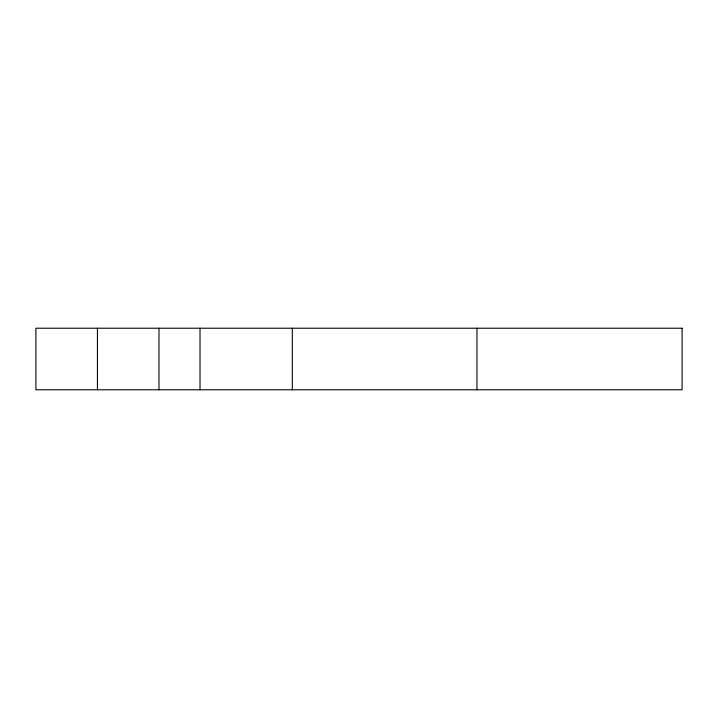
<?xml version="1.0" encoding="UTF-8"?>
<svg xmlns="http://www.w3.org/2000/svg" width="718" height="718" viewBox="0 0 718 718"><rect width="100%" height="100%" fill="white"/><g stroke="black" fill="none" stroke-linecap="round" stroke-linejoin="round"><path stroke-width="1.08" d="M476.958 328.225L476.958 389.775M292.325 328.225L292.325 389.775M200.017 328.225L200.017 389.775M158.983 328.225L158.983 389.775M97.442 328.225L97.442 389.775M682.1 328.225L35.9 328.225L35.9 389.775L682.1 389.775L682.1 328.225"/></g></svg>
